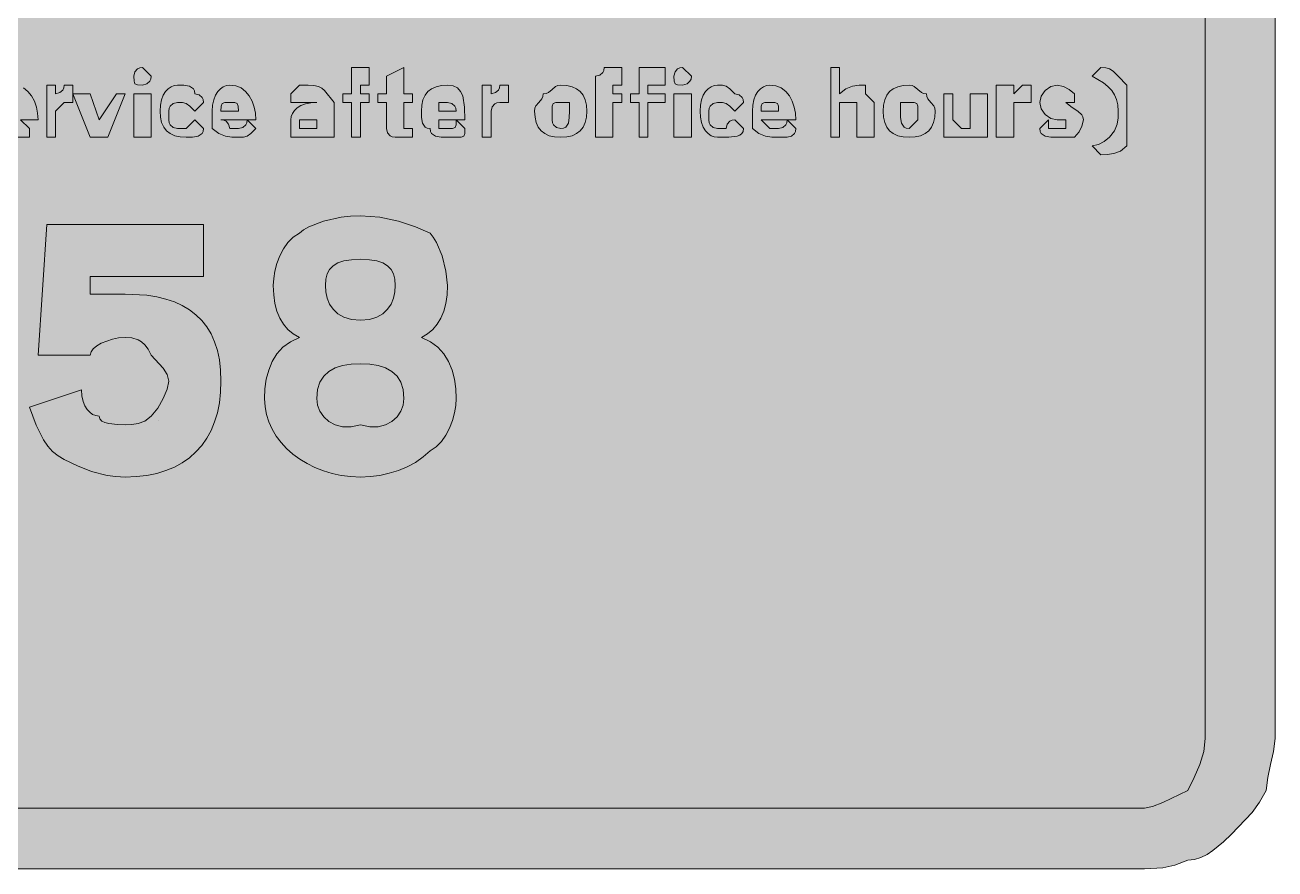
# Model space of a CAD drawing. Header units: metres. Extents: x 49 to 517, y 9 to 262.
# Drawn here: x 344.5 to 516.8, y 9.1 to 125.4 of the extents above; entities that cross this region are included whole.
import ezdxf

# ---------------------------------------------------------------- set-up
doc = ezdxf.new("R2010")
doc.units = ezdxf.units.M
for name, color, linetype, true_color in [('FILL_LIME_00FF00', 7, 'Continuous', 0x00ff00), ('FILL_WHITE_FFFFFF', 7, 'Continuous', 0xffffff), ('STROKE_LIME_00FF00', 7, 'Continuous', 0x00ff00)]:
    doc.layers.add(name, color=color, linetype=linetype, true_color=true_color)

msp = doc.modelspace()

# ---------------------------------------------------------------- hatches: boundary and pattern name
at = {"layer": 'FILL_LIME_00FF00', "true_color": 0x00ff00}
h = msp.add_hatch(color=7, dxfattribs=at)
h.dxf.hatch_style = 1
h.paths.add_polyline_path([(500.15, 262.26), (501.64, 262.08), (503.18, 261.75), (504.75, 261.27), (506.32, 260.62), (507.86, 259.79), (509.35, 258.76), (510.75, 257.52), (512.04, 256.12), (513.21, 254.61), (514.23, 253.03), (515.1, 251.37), (515.8, 249.66), (516.32, 247.9), (516.64, 246.12), (516.75, 244.32), (516.75, 27.12), (516.56, 25.32), (516.15, 23.52), (515.74, 21.72), (515.55, 19.92), (514.63, 18.31), (513.6, 16.92), (510.75, 13.92), (509.64, 12.85), (508.2, 11.67), (507.39, 11.14), (506.53, 10.71), (505.65, 10.43), (504.75, 10.32), (502.97, 9.63), (501.3, 9.27), (498.75, 9.12), (66.75, 9.12), (64.95, 9.18), (63.17, 9.36), (61.41, 9.69), (59.7, 10.17), (58.04, 10.82), (56.46, 11.65), (54.95, 12.68), (53.55, 13.92), (52.31, 15.32), (51.28, 16.83), (50.45, 18.41), (49.8, 20.07), (49.32, 21.78), (48.99, 23.54), (48.81, 25.32), (48.75, 27.12), (48.75, 244.32), (48.81, 246.12), (48.99, 247.9), (49.32, 249.66), (49.8, 251.37), (50.45, 253.03), (51.28, 254.61), (52.31, 256.12), (53.55, 257.52), (54.95, 258.76), (56.46, 259.79), (58.04, 260.62), (59.7, 261.27), (61.41, 261.75), (63.17, 262.08), (64.95, 262.26), (66.75, 262.32), (498.75, 262.32), (500.15, 262.26)])
h.paths.add_polyline_path([(64.96, 253.7), (63.22, 253.09), (61.6, 252.15), (60.15, 250.92), (58.92, 249.47), (57.97, 247.84), (57.37, 246.11), (57.21, 245.22), (57.15, 244.32), (57.15, 27.12), (57.34, 26.22), (57.75, 25.32), (58.16, 24.42), (58.35, 23.52), (58.56, 22.62), (59.1, 21.72), (60.75, 19.92), (61.86, 19.04), (63.3, 18.27), (64.97, 17.73), (66.75, 17.52), (498.75, 17.52), (499.86, 17.73), (501.3, 18.27), (504.75, 19.92), (505.63, 21.72), (506.4, 23.52), (506.94, 25.32), (507.15, 27.12), (507.15, 244.32), (507.15, 247.92), (506.44, 248.8), (505.95, 249.57), (505.46, 250.11), (505.15, 250.27), (504.75, 250.32), (502.97, 251.89), (501.3, 253.02), (499.86, 253.69), (498.75, 253.92), (66.75, 253.92), (65.85, 253.86), (64.96, 253.7)], flags=16)
h = msp.add_hatch(color=7, dxfattribs=at)
h.dxf.hatch_style = 1
h.paths.add_polyline_path([(361.9, 117.92), (361.76, 117.63), (361.35, 117.27), (360.75, 117.12), (360.06, 117.14), (359.7, 117.27), (359.57, 117.63), (359.55, 118.32), (359.7, 118.92), (360.06, 119.33), (360.35, 119.47), (360.75, 119.52), (361.95, 118.32), (361.9, 117.92)])
h = msp.add_hatch(color=7, dxfattribs=at)
h.dxf.hatch_style = 1
h.paths.add_polyline_path([(389.55, 109.92), (389.55, 114.72), (388.35, 114.72), (388.35, 115.92), (389.55, 115.92), (389.55, 118.32), (389.55, 119.52), (390.75, 119.52), (391.95, 119.52), (391.95, 117.12), (390.75, 117.12), (390.75, 115.92), (391.95, 115.92), (391.95, 114.72), (390.75, 114.72), (390.75, 109.92), (389.55, 109.92)])
h = msp.add_hatch(color=7, dxfattribs=at)
h.dxf.hatch_style = 1
h.paths.add_polyline_path([(397.95, 115.92), (397.95, 114.72), (396.75, 114.72), (396.75, 112.32), (396.75, 111.12), (397.95, 111.12), (397.95, 109.92), (396.75, 109.92), (395.55, 109.92), (395.15, 109.97), (394.86, 110.11), (394.5, 110.52), (394.35, 111.12), (394.35, 114.72), (393.15, 114.72), (393.15, 115.92), (394.35, 115.92), (394.35, 118.32), (396.75, 119.52), (396.75, 115.92), (397.95, 115.92)])
h = msp.add_hatch(color=7, dxfattribs=at)
h.dxf.hatch_style = 1
h.paths.add_polyline_path([(423.15, 109.92), (423.15, 114.72), (423.15, 115.92), (423.15, 118.32), (423.75, 118.47), (424.16, 118.83), (424.3, 119.12), (424.35, 119.52), (425.55, 119.52), (426.75, 119.52), (426.75, 117.12), (425.55, 117.12), (425.55, 115.92), (426.75, 115.92), (426.75, 114.72), (425.55, 114.72), (425.55, 109.92), (423.15, 109.92)])
h = msp.add_hatch(color=7, dxfattribs=at)
h.dxf.hatch_style = 1
h.paths.add_polyline_path([(429.15, 109.92), (429.15, 114.72), (427.95, 114.72), (427.95, 115.92), (429.15, 115.92), (429.15, 118.32), (429.15, 119.52), (431.55, 119.52), (432.75, 119.52), (432.75, 117.12), (431.55, 117.12), (430.35, 117.12), (430.35, 115.92), (432.75, 115.92), (432.75, 114.72), (430.35, 114.72), (430.35, 109.92), (429.15, 109.92)])
h = msp.add_hatch(color=7, dxfattribs=at)
h.dxf.hatch_style = 1
h.paths.add_polyline_path([(436.3, 117.92), (436.16, 117.63), (435.75, 117.27), (435.15, 117.12), (434.46, 117.14), (434.1, 117.27), (433.97, 117.63), (433.95, 118.32), (434.1, 118.92), (434.46, 119.33), (434.75, 119.47), (435.15, 119.52), (436.35, 118.32), (436.3, 117.92)])
h = msp.add_hatch(color=7, dxfattribs=at)
h.dxf.hatch_style = 1
h.paths.add_polyline_path([(457.65, 116.61), (458.55, 116.97), (459.45, 117.1), (460.35, 117.12), (460.35, 115.92), (461.55, 114.72), (461.55, 109.92), (459.15, 109.92), (459.15, 113.52), (459.15, 114.72), (457.95, 114.72), (456.75, 114.72), (456.75, 113.52), (456.75, 109.92), (455.55, 109.92), (455.55, 119.52), (456.75, 119.52), (456.75, 115.92), (457.65, 116.61)])
h = msp.add_hatch(color=7, dxfattribs=at)
h.dxf.hatch_style = 1
h.paths.add_polyline_path([(495.09, 114.37), (494.93, 115.11), (494.64, 115.78), (494.25, 116.37), (493.74, 116.91), (493.13, 117.4), (491.55, 118.32), (492.75, 119.52), (493.46, 119.5), (493.95, 119.37), (494.44, 119.01), (495.15, 118.32), (496.35, 117.12), (496.35, 113.52), (496.35, 108.72), (495.45, 108.03), (494.55, 107.67), (493.65, 107.54), (492.75, 107.52), (491.55, 108.72), (492.43, 108.91), (493.2, 109.32), (493.95, 109.92), (494.64, 110.82), (495, 111.72), (495.13, 112.62), (495.15, 113.52), (495.09, 114.37)])
h = msp.add_hatch(color=7, dxfattribs=at)
h.dxf.hatch_style = 1
h.paths.add_polyline_path([(342.75, 109.92), (342.04, 109.94), (341.55, 110.07), (341.06, 110.43), (340.35, 111.12), (339.75, 111.87), (339.34, 112.64), (339.15, 113.52), (339.21, 114.36), (339.37, 115.09), (339.66, 115.71), (340.05, 116.22), (340.56, 116.61), (341.17, 116.89), (341.91, 117.06), (342.75, 117.12), (343.59, 117.01), (344.33, 116.71), (344.94, 116.23), (345.45, 115.62), (345.84, 114.89), (346.13, 114.08), (346.29, 113.22), (346.35, 112.32), (343.95, 112.32), (345.15, 111.12), (345.15, 109.92), (342.75, 109.92)])
h.paths.add_polyline_path([(341.55, 112.32), (341.55, 111.12), (342.75, 111.12), (343.44, 111.14), (343.8, 111.27), (343.93, 111.63), (343.95, 112.32), (341.55, 112.32)], flags=16)
h.paths.add_polyline_path([(343.9, 113.92), (343.76, 114.21), (343.35, 114.57), (342.75, 114.72), (341.55, 114.72), (341.55, 113.52), (343.95, 113.52), (343.9, 113.92)], flags=16)
h = msp.add_hatch(color=7, dxfattribs=at)
h.dxf.hatch_style = 1
h.paths.add_polyline_path([(347.55, 117.12), (348.75, 117.12), (348.75, 115.92), (349.35, 116.07), (349.76, 116.43), (349.9, 116.72), (349.95, 117.12), (351.15, 117.12), (351.15, 114.72), (349.95, 114.72), (348.75, 113.52), (348.75, 109.92), (347.55, 109.92), (347.55, 117.12)])
h = msp.add_hatch(color=7, dxfattribs=at)
h.dxf.hatch_style = 1
h.paths.add_polyline_path([(366.43, 117.1), (367.2, 116.97), (367.74, 116.61), (367.9, 116.32), (367.95, 115.92), (368.55, 115.77), (368.96, 115.41), (369.1, 115.12), (369.15, 114.72), (367.95, 113.52), (367.24, 114.21), (366.75, 114.57), (366.26, 114.7), (365.55, 114.72), (364.95, 114.57), (364.54, 114.21), (364.4, 113.92), (364.35, 113.52), (364.35, 112.32), (364.4, 111.92), (364.54, 111.63), (364.95, 111.27), (365.55, 111.12), (366.75, 111.12), (367.95, 112.32), (369.15, 111.12), (369.1, 110.72), (368.94, 110.43), (368.4, 110.07), (367.63, 109.94), (366.75, 109.92), (365.91, 109.98), (365.17, 110.14), (364.56, 110.43), (364.05, 110.82), (363.66, 111.33), (363.37, 111.94), (363.21, 112.68), (363.15, 113.52), (363.2, 114.36), (363.36, 115.09), (363.59, 115.71), (363.9, 116.22), (364.26, 116.61), (364.67, 116.89), (365.1, 117.06), (365.55, 117.12), (366.43, 117.1)])
h = msp.add_hatch(color=7, dxfattribs=at)
h.dxf.hatch_style = 1
h.paths.add_polyline_path([(375.15, 110.07), (374.66, 109.94), (373.95, 109.92), (373.05, 109.94), (372.15, 110.07), (371.25, 110.43), (370.35, 111.12), (370.35, 113.52), (370.4, 114.36), (370.56, 115.09), (370.79, 115.71), (371.1, 116.22), (371.46, 116.61), (371.87, 116.89), (372.3, 117.06), (372.75, 117.12), (373.59, 117.01), (374.33, 116.71), (374.94, 116.23), (375.45, 115.62), (375.84, 114.89), (376.13, 114.08), (376.29, 113.22), (376.35, 112.32), (375.15, 112.32), (376.35, 111.12), (375.64, 110.43), (375.15, 110.07)])
h.paths.add_polyline_path([(371.55, 112.32), (371.95, 112.27), (372.24, 112.13), (372.6, 111.72), (372.75, 111.12), (373.95, 111.12), (374.55, 111.27), (374.96, 111.63), (375.1, 111.92), (375.15, 112.32), (371.55, 112.32)], flags=16)
h.paths.add_polyline_path([(373.93, 114.21), (373.8, 114.57), (373.44, 114.7), (372.75, 114.72), (372.06, 114.7), (371.7, 114.57), (371.57, 114.21), (371.55, 113.52), (373.95, 113.52), (373.93, 114.21)], flags=16)
h = msp.add_hatch(color=7, dxfattribs=at)
h.dxf.hatch_style = 1
h.paths.add_polyline_path([(381.15, 114.72), (381.15, 115.92), (382.35, 117.12), (383.55, 117.12), (384.34, 117.07), (384.96, 116.91), (385.43, 116.68), (385.8, 116.37), (387.15, 114.72), (387.15, 111.12), (387.15, 109.92), (385.95, 109.92), (384.75, 109.92), (383.55, 109.92), (381.15, 109.92), (381.15, 112.32), (381.21, 112.77), (381.38, 113.2), (381.66, 113.61), (382.05, 113.97), (382.56, 114.28), (383.17, 114.51), (383.91, 114.67), (384.75, 114.72), (383.55, 114.72), (381.15, 114.72)])
h.paths.add_polyline_path([(383.55, 111.12), (384.75, 111.12), (384.75, 112.32), (383.55, 112.32), (382.35, 112.32), (382.35, 111.12), (383.55, 111.12)], flags=16)
h = msp.add_hatch(color=7, dxfattribs=at)
h.dxf.hatch_style = 1
h.paths.add_polyline_path([(405, 110.07), (404.64, 109.94), (403.95, 109.92), (402.75, 109.92), (401.87, 109.94), (401.1, 110.07), (400.56, 110.43), (400.4, 110.72), (400.35, 111.12), (399.95, 111.17), (399.66, 111.33), (399.3, 111.87), (399.17, 112.64), (399.15, 113.52), (399.21, 114.36), (399.37, 115.09), (399.66, 115.71), (400.05, 116.22), (400.56, 116.61), (401.17, 116.89), (401.91, 117.06), (402.75, 117.12), (403.54, 117.01), (404.14, 116.71), (404.56, 116.23), (404.85, 115.62), (405.11, 114.08), (405.15, 112.32), (403.95, 112.32), (405.15, 111.12), (405.13, 110.43), (405, 110.07)])
h.paths.add_polyline_path([(401.55, 112.32), (401.55, 111.12), (402.75, 111.12), (403.44, 111.14), (403.8, 111.27), (403.93, 111.63), (403.95, 112.32), (401.55, 112.32)], flags=16)
h.paths.add_polyline_path([(403.9, 113.92), (403.76, 114.21), (403.35, 114.57), (402.75, 114.72), (401.55, 114.72), (401.55, 113.52), (403.95, 113.52), (403.9, 113.92)], flags=16)
h = msp.add_hatch(color=7, dxfattribs=at)
h.dxf.hatch_style = 1
h.paths.add_polyline_path([(407.55, 117.12), (408.75, 117.12), (408.75, 115.92), (409.35, 116.07), (409.76, 116.43), (409.9, 116.72), (409.95, 117.12), (411.15, 117.12), (411.15, 114.72), (409.95, 114.72), (409.55, 114.67), (409.26, 114.53), (408.9, 114.12), (408.75, 113.52), (408.75, 109.92), (407.55, 109.92), (407.55, 117.12)])
h = msp.add_hatch(color=7, dxfattribs=at)
h.dxf.hatch_style = 1
h.paths.add_polyline_path([(421.72, 111.94), (421.44, 111.33), (421.05, 110.82), (420.54, 110.43), (419.92, 110.14), (419.19, 109.98), (418.35, 109.92), (417.51, 109.98), (416.77, 110.14), (416.16, 110.43), (415.65, 110.82), (415.26, 111.33), (414.97, 111.94), (414.81, 112.68), (414.75, 113.52), (414.8, 113.92), (414.94, 114.23), (415.35, 114.72), (415.76, 115.21), (415.9, 115.52), (415.95, 115.92), (416.35, 115.97), (416.66, 116.11), (417.15, 116.52), (417.64, 116.93), (417.95, 117.07), (418.35, 117.12), (419.19, 117.06), (419.92, 116.89), (420.54, 116.61), (421.05, 116.22), (421.44, 115.71), (421.72, 115.09), (421.89, 114.36), (421.95, 113.52), (421.89, 112.68), (421.72, 111.94)])
h.paths.add_polyline_path([(418.35, 114.72), (417.66, 114.7), (417.3, 114.57), (417.17, 114.21), (417.15, 113.52), (417.15, 112.32), (417.2, 111.92), (417.34, 111.63), (417.75, 111.27), (418.35, 111.12), (418.75, 111.17), (419.04, 111.33), (419.4, 111.87), (419.53, 112.64), (419.55, 113.52), (419.55, 114.72), (418.35, 114.72)], flags=16)
h = msp.add_hatch(color=7, dxfattribs=at)
h.dxf.hatch_style = 1
h.paths.add_polyline_path([(440.66, 117.1), (441.15, 116.97), (441.64, 116.61), (442.35, 115.92), (442.95, 115.77), (443.36, 115.41), (443.5, 115.12), (443.55, 114.72), (442.35, 113.52), (441.64, 114.21), (441.15, 114.57), (440.66, 114.7), (439.95, 114.72), (439.35, 114.57), (438.94, 114.21), (438.8, 113.92), (438.75, 113.52), (438.75, 112.32), (438.8, 111.92), (438.94, 111.63), (439.35, 111.27), (439.95, 111.12), (441.15, 111.12), (441.3, 111.72), (441.66, 112.13), (441.95, 112.27), (442.35, 112.32), (443.55, 111.12), (443.49, 110.72), (443.32, 110.43), (443.04, 110.21), (442.65, 110.07), (441.53, 109.94), (439.95, 109.92), (439.5, 109.98), (439.07, 110.14), (438.66, 110.43), (438.3, 110.82), (437.99, 111.33), (437.76, 111.94), (437.6, 112.68), (437.55, 113.52), (437.6, 114.36), (437.76, 115.09), (437.99, 115.71), (438.3, 116.22), (438.66, 116.61), (439.07, 116.89), (439.5, 117.06), (439.95, 117.12), (440.66, 117.1)])
h = msp.add_hatch(color=7, dxfattribs=at)
h.dxf.hatch_style = 1
h.paths.add_polyline_path([(450.56, 110.43), (450.15, 110.07), (449.55, 109.92), (448.35, 109.92), (447.45, 109.94), (446.55, 110.07), (445.65, 110.43), (444.75, 111.12), (444.75, 113.52), (444.8, 114.36), (444.96, 115.09), (445.19, 115.71), (445.5, 116.22), (445.86, 116.61), (446.27, 116.89), (446.7, 117.06), (447.15, 117.12), (447.99, 117.01), (448.72, 116.71), (449.34, 116.23), (449.85, 115.62), (450.24, 114.89), (450.52, 114.08), (450.69, 113.22), (450.75, 112.32), (449.55, 112.32), (450.75, 111.12), (450.7, 110.72), (450.56, 110.43)])
h.paths.add_polyline_path([(445.95, 112.32), (447.15, 111.12), (448.35, 111.12), (448.95, 111.27), (449.36, 111.63), (449.5, 111.92), (449.55, 112.32), (445.95, 112.32)], flags=16)
h.paths.add_polyline_path([(448.33, 114.21), (448.2, 114.57), (447.84, 114.7), (447.15, 114.72), (446.46, 114.7), (446.1, 114.57), (445.97, 114.21), (445.95, 113.52), (448.35, 113.52), (448.33, 114.21)], flags=16)
h = msp.add_hatch(color=7, dxfattribs=at)
h.dxf.hatch_style = 1
h.paths.add_polyline_path([(469.72, 111.94), (469.44, 111.33), (469.05, 110.82), (468.54, 110.43), (467.93, 110.14), (467.19, 109.98), (466.35, 109.92), (465.51, 109.98), (464.78, 110.14), (464.16, 110.43), (463.65, 110.82), (463.26, 111.33), (462.98, 111.94), (462.81, 112.68), (462.75, 113.52), (462.81, 114.36), (462.98, 115.09), (463.26, 115.71), (463.65, 116.22), (464.16, 116.61), (464.78, 116.89), (465.51, 117.06), (466.35, 117.12), (466.75, 117.07), (467.06, 116.93), (467.55, 116.52), (468.04, 116.11), (468.35, 115.97), (468.75, 115.92), (468.8, 115.52), (468.94, 115.21), (469.35, 114.72), (469.76, 114.23), (469.9, 113.92), (469.95, 113.52), (469.89, 112.68), (469.72, 111.94)])
h.paths.add_polyline_path([(467.4, 114.57), (467.04, 114.7), (466.35, 114.72), (465.15, 114.72), (465.15, 113.52), (465.17, 112.64), (465.3, 111.87), (465.66, 111.33), (465.95, 111.17), (466.35, 111.12), (467.55, 112.32), (467.55, 113.52), (467.53, 114.21), (467.4, 114.57)], flags=16)
h = msp.add_hatch(color=7, dxfattribs=at)
h.dxf.hatch_style = 1
h.paths.add_polyline_path([(478.35, 117.12), (480.75, 117.12), (480.75, 115.92), (481.95, 117.12), (483.15, 117.12), (483.15, 114.72), (480.75, 114.72), (480.75, 113.52), (480.75, 109.92), (478.35, 109.92), (478.35, 117.12)])
h = msp.add_hatch(color=7, dxfattribs=at)
h.dxf.hatch_style = 1
h.paths.add_polyline_path([(489.6, 113.52), (490.14, 113.03), (490.3, 112.72), (490.35, 112.32), (490.16, 111.44), (489.75, 110.67), (489.15, 109.92), (486.75, 109.92), (485.87, 109.94), (485.1, 110.07), (484.56, 110.43), (484.4, 110.72), (484.35, 111.12), (485.55, 112.32), (485.55, 111.12), (486.75, 111.12), (487.95, 111.12), (487.95, 112.32), (486.75, 112.32), (485.87, 112.53), (485.1, 113.07), (484.56, 113.84), (484.35, 114.72), (484.56, 115.6), (485.1, 116.37), (485.87, 116.91), (486.75, 117.12), (487.63, 116.93), (488.4, 116.52), (489.15, 115.92), (489.15, 114.72), (487.95, 114.72), (488.83, 114.01), (489.6, 113.52)])
h = msp.add_hatch(color=7, dxfattribs=at)
h.dxf.hatch_style = 1
h.paths.add_polyline_path([(351.15, 115.92), (353.55, 115.92), (354.75, 112.32), (357.15, 115.92), (358.35, 115.92), (355.95, 109.92), (354.75, 109.92), (353.55, 109.92), (351.15, 115.92)])
h = msp.add_hatch(color=7, dxfattribs=at)
h.dxf.hatch_style = 1
h.paths.add_polyline_path([(359.55, 109.92), (359.55, 115.92), (361.95, 115.92), (361.95, 109.92), (359.55, 109.92)])
h = msp.add_hatch(color=7, dxfattribs=at)
h.dxf.hatch_style = 1
h.paths.add_polyline_path([(433.95, 109.92), (433.95, 115.92), (436.35, 115.92), (436.35, 109.92), (433.95, 109.92)])
h = msp.add_hatch(color=7, dxfattribs=at)
h.dxf.hatch_style = 1
h.paths.add_polyline_path([(477.15, 115.92), (477.15, 109.92), (474.75, 109.92), (473.55, 109.92), (471.15, 109.92), (471.15, 111.12), (471.15, 115.92), (472.35, 115.92), (472.35, 112.32), (473.55, 111.12), (474.75, 111.12), (474.75, 112.32), (474.75, 115.92), (477.15, 115.92)])
h = msp.add_hatch(color=7, dxfattribs=at)
h.dxf.hatch_style = 1
h.paths.add_polyline_path([(386.86, 63.6), (385.65, 63.96), (384.5, 64.42), (383.41, 64.96), (382.39, 65.57), (381.45, 66.27), (380.59, 67.04), (379.83, 67.87), (379.16, 68.76), (378.6, 69.7), (378.15, 70.7), (377.82, 71.73), (377.62, 72.81), (377.55, 73.92), (377.61, 75.27), (377.79, 76.58), (378.12, 77.84), (378.6, 79.02), (379.25, 80.08), (380.08, 81.01), (381.11, 81.76), (382.35, 82.32), (381.51, 82.83), (380.78, 83.44), (380.16, 84.18), (379.65, 85.02), (379.26, 85.98), (378.98, 87.04), (378.81, 88.23), (378.75, 89.52), (378.81, 90.47), (378.98, 91.49), (379.26, 92.54), (379.65, 93.57), (380.16, 94.55), (380.78, 95.43), (381.51, 96.16), (382.35, 96.72), (382.91, 97.17), (383.66, 97.6), (385.65, 98.37), (388.09, 98.91), (389.4, 99.07), (390.75, 99.12), (393.43, 98.91), (396, 98.37), (398.34, 97.6), (400.35, 96.72), (400.8, 96.16), (401.23, 95.43), (402, 93.57), (402.54, 91.49), (402.75, 89.52), (402.69, 88.23), (402.53, 87.04), (402.24, 85.98), (401.85, 85.02), (401.34, 84.18), (400.72, 83.44), (399.99, 82.83), (399.15, 82.32), (400.39, 81.76), (401.42, 81.01), (402.25, 80.08), (402.9, 79.02), (403.38, 77.84), (403.71, 76.58), (403.89, 75.27), (403.95, 73.92), (403.89, 72.97), (403.72, 71.95), (403.44, 70.9), (403.05, 69.87), (402.54, 68.89), (401.92, 68.01), (401.19, 67.28), (400.35, 66.72), (399.4, 65.88), (398.34, 65.14), (397.21, 64.53), (396, 64.02), (394.74, 63.63), (393.43, 63.34), (392.1, 63.18), (390.75, 63.12), (389.42, 63.18), (388.12, 63.34), (386.86, 63.6)])
h.paths.add_polyline_path([(387.27, 78.15), (386.4, 77.67), (385.7, 77.02), (385.18, 76.19), (384.86, 75.16), (384.75, 73.92), (384.86, 73.03), (385.18, 72.18), (385.7, 71.41), (386.4, 70.77), (387.27, 70.3), (388.29, 70.04), (389.46, 70.03), (390.75, 70.32), (392.04, 70.03), (393.21, 70.04), (394.23, 70.3), (395.1, 70.77), (395.8, 71.41), (396.32, 72.18), (396.64, 73.03), (396.75, 73.92), (396.64, 75.16), (396.32, 76.19), (395.8, 77.02), (395.1, 77.67), (394.23, 78.15), (393.21, 78.48), (392.04, 78.66), (390.75, 78.72), (389.46, 78.66), (388.29, 78.48), (387.27, 78.15)], flags=16)
h.paths.add_polyline_path([(395.31, 91.09), (394.98, 91.71), (394.5, 92.22), (393.85, 92.61), (393.02, 92.89), (391.99, 93.06), (390.75, 93.12), (389.51, 93.06), (388.48, 92.89), (387.65, 92.61), (387, 92.22), (386.52, 91.71), (386.19, 91.09), (386.01, 90.36), (385.95, 89.52), (386.01, 88.62), (386.19, 87.76), (386.52, 86.95), (387, 86.22), (387.65, 85.61), (388.48, 85.13), (389.51, 84.83), (390.75, 84.72), (391.99, 84.83), (393.02, 85.13), (393.85, 85.61), (394.5, 86.22), (394.98, 86.95), (395.31, 87.76), (395.49, 88.62), (395.55, 89.52), (395.49, 90.36), (395.31, 91.09)], flags=16)
h = msp.add_hatch(color=7, dxfattribs=at)
h.dxf.hatch_style = 1
h.paths.add_polyline_path([(358.35, 88.32), (361.33, 88.15), (362.69, 87.93), (363.96, 87.63), (365.13, 87.23), (366.22, 86.74), (367.21, 86.15), (368.1, 85.47), (368.89, 84.69), (369.59, 83.81), (370.18, 82.83), (370.67, 81.74), (371.05, 80.55), (371.33, 79.25), (371.49, 77.84), (371.55, 76.32), (371.49, 74.79), (371.33, 73.34), (371.05, 71.98), (370.67, 70.71), (370.18, 69.54), (369.59, 68.45), (368.89, 67.46), (368.1, 66.57), (367.21, 65.78), (366.22, 65.08), (365.13, 64.49), (363.96, 64), (362.69, 63.62), (361.33, 63.34), (359.88, 63.18), (358.35, 63.12), (357.05, 63.17), (355.86, 63.33), (353.7, 63.87), (351.77, 64.64), (349.95, 65.52), (349.1, 66.03), (348.36, 66.64), (347.69, 67.38), (347.1, 68.22), (346.07, 70.24), (345.15, 72.72), (352.35, 75.12), (352.4, 74.28), (352.56, 73.54), (352.79, 72.93), (353.1, 72.42), (353.46, 72.03), (353.87, 71.74), (354.3, 71.58), (354.75, 71.52), (354.86, 71.12), (355.14, 70.83), (355.57, 70.61), (356.1, 70.47), (357.28, 70.34), (358.35, 70.32), (359.25, 70.34), (360.15, 70.47), (361.05, 70.83), (361.95, 71.52), (362.83, 72.61), (363.6, 73.92), (364.14, 75.23), (364.35, 76.32), (364.14, 77.22), (363.6, 78.12), (361.95, 79.92), (361.5, 80.71), (361.05, 81.31), (360.6, 81.73), (360.15, 82.02), (359.25, 82.28), (358.35, 82.32), (357.45, 82.27), (356.59, 82.11), (355.05, 81.57), (354.44, 81.21), (353.96, 80.8), (353.66, 80.37), (353.55, 79.92), (346.35, 79.92), (347.55, 97.92), (369.15, 97.92), (369.15, 90.72), (353.55, 90.72), (353.55, 88.32), (355.95, 88.32), (358.35, 88.32)])
at = {"layer": 'FILL_WHITE_FFFFFF', "true_color": 0xffffff}
h = msp.add_hatch(color=7, dxfattribs=at)
h.dxf.hatch_style = 1
h.paths.add_polyline_path([(498.75, 253.92), (499.86, 253.69), (501.3, 253.02), (502.97, 251.89), (504.75, 250.32), (505.63, 249.21), (506.4, 247.77), (506.94, 246.1), (507.15, 244.32), (507.15, 27.12), (506.94, 25.32), (506.4, 23.52), (505.63, 21.72), (504.75, 19.92), (501.3, 18.27), (499.86, 17.73), (498.75, 17.52), (66.75, 17.52), (65.85, 17.54), (64.95, 17.67), (64.05, 18.03), (63.15, 18.72), (62.27, 18.91), (61.5, 19.32), (60.75, 19.92), (59.1, 21.72), (58.56, 22.62), (58.35, 23.52), (58.16, 24.42), (57.75, 25.32), (57.34, 26.22), (57.15, 27.12), (57.15, 244.32), (57.21, 245.22), (57.37, 246.11), (57.97, 247.84), (58.92, 249.47), (60.15, 250.92), (61.6, 252.15), (63.22, 253.09), (64.96, 253.7), (65.85, 253.86), (66.75, 253.92), (498.75, 253.92)])

# ---------------------------------------------------------------- linework, layer by layer
at = {"layer": 'FILL_LIME_00FF00', "lineweight": 0, "true_color": 0x00ff00}
for points in [[(66.75, 17.52), (498.75, 17.52), (499.86, 17.73), (501.3, 18.27), (504.75, 19.92), (505.63, 21.72), (506.4, 23.52), (506.94, 25.32), (507.15, 27.12), (507.15, 244.32), (507.15, 247.92), (506.44, 248.8), (505.95, 249.57), (505.46, 250.11), (505.15, 250.27), (504.75, 250.32), (502.97, 251.89), (501.3, 253.02), (499.86, 253.69), (498.75, 253.92), (66.75, 253.92)], [(516.75, 244.32), (516.75, 27.12), (516.56, 25.32), (516.15, 23.52), (515.74, 21.72), (515.55, 19.92), (514.63, 18.31), (513.6, 16.92), (510.75, 13.92), (509.64, 12.85), (508.2, 11.67), (507.39, 11.14), (506.53, 10.71), (505.65, 10.43), (504.75, 10.32), (502.97, 9.63), (501.3, 9.27), (498.75, 9.12), (66.75, 9.12)], [(344.33, 116.71), (344.94, 116.23), (345.45, 115.62), (345.84, 114.89), (346.13, 114.08), (346.29, 113.22), (346.35, 112.32), (343.95, 112.32), (345.15, 111.12), (345.15, 109.92), (342.75, 109.92)]]:
    msp.add_lwpolyline(points, dxfattribs=at)
for points in [[(361.9, 117.92), (361.76, 117.63), (361.35, 117.27), (360.75, 117.12), (360.06, 117.14), (359.7, 117.27), (359.57, 117.63), (359.55, 118.32), (359.7, 118.92), (360.06, 119.33), (360.35, 119.47), (360.75, 119.52), (361.95, 118.32)], [(389.55, 109.92), (389.55, 114.72), (388.35, 114.72), (388.35, 115.92), (389.55, 115.92), (389.55, 118.32), (389.55, 119.52), (390.75, 119.52), (391.95, 119.52), (391.95, 117.12), (390.75, 117.12), (390.75, 115.92), (391.95, 115.92), (391.95, 114.72), (390.75, 114.72), (390.75, 109.92)], [(397.95, 115.92), (397.95, 114.72), (396.75, 114.72), (396.75, 112.32), (396.75, 111.12), (397.95, 111.12), (397.95, 109.92), (396.75, 109.92), (395.55, 109.92), (395.15, 109.97), (394.86, 110.11), (394.5, 110.52), (394.35, 111.12), (394.35, 114.72), (393.15, 114.72), (393.15, 115.92), (394.35, 115.92), (394.35, 118.32), (396.75, 119.52), (396.75, 115.92)], [(423.15, 109.92), (423.15, 114.72), (423.15, 115.92), (423.15, 118.32), (423.75, 118.47), (424.16, 118.83), (424.3, 119.12), (424.35, 119.52), (425.55, 119.52), (426.75, 119.52), (426.75, 117.12), (425.55, 117.12), (425.55, 115.92), (426.75, 115.92), (426.75, 114.72), (425.55, 114.72), (425.55, 109.92)], [(429.15, 109.92), (429.15, 114.72), (427.95, 114.72), (427.95, 115.92), (429.15, 115.92), (429.15, 118.32), (429.15, 119.52), (431.55, 119.52), (432.75, 119.52), (432.75, 117.12), (431.55, 117.12), (430.35, 117.12), (430.35, 115.92), (432.75, 115.92), (432.75, 114.72), (430.35, 114.72), (430.35, 109.92)], [(436.3, 117.92), (436.16, 117.63), (435.75, 117.27), (435.15, 117.12), (434.46, 117.14), (434.1, 117.27), (433.97, 117.63), (433.95, 118.32), (434.1, 118.92), (434.46, 119.33), (434.75, 119.47), (435.15, 119.52), (436.35, 118.32)], [(457.65, 116.61), (458.55, 116.97), (459.45, 117.1), (460.35, 117.12), (460.35, 115.92), (461.55, 114.72), (461.55, 109.92), (459.15, 109.92), (459.15, 113.52), (459.15, 114.72), (457.95, 114.72), (456.75, 114.72), (456.75, 113.52), (456.75, 109.92), (455.55, 109.92), (455.55, 119.52), (456.75, 119.52), (456.75, 115.92)], [(495.09, 114.37), (494.93, 115.11), (494.64, 115.78), (494.25, 116.37), (493.74, 116.91), (493.13, 117.4), (491.55, 118.32), (492.75, 119.52), (493.46, 119.5), (493.95, 119.37), (494.44, 119.01), (495.15, 118.32), (496.35, 117.12), (496.35, 113.52), (496.35, 108.72), (495.45, 108.03), (494.55, 107.67), (493.65, 107.54), (492.75, 107.52), (491.55, 108.72), (492.43, 108.91), (493.2, 109.32), (493.95, 109.92), (494.64, 110.82), (495, 111.72), (495.13, 112.62), (495.15, 113.52)], [(347.55, 117.12), (348.75, 117.12), (348.75, 115.92), (349.35, 116.07), (349.76, 116.43), (349.9, 116.72), (349.95, 117.12), (351.15, 117.12), (351.15, 114.72), (349.95, 114.72), (348.75, 113.52), (348.75, 109.92), (347.55, 109.92)], [(366.43, 117.1), (367.2, 116.97), (367.74, 116.61), (367.9, 116.32), (367.95, 115.92), (368.55, 115.77), (368.96, 115.41), (369.1, 115.12), (369.15, 114.72), (367.95, 113.52), (367.24, 114.21), (366.75, 114.57), (366.26, 114.7), (365.55, 114.72), (364.95, 114.57), (364.54, 114.21), (364.4, 113.92), (364.35, 113.52), (364.35, 112.32), (364.4, 111.92), (364.54, 111.63), (364.95, 111.27), (365.55, 111.12), (366.75, 111.12), (367.95, 112.32), (369.15, 111.12), (369.1, 110.72), (368.94, 110.43), (368.4, 110.07), (367.63, 109.94), (366.75, 109.92), (365.91, 109.98), (365.17, 110.14), (364.56, 110.43), (364.05, 110.82), (363.66, 111.33), (363.37, 111.94), (363.21, 112.68), (363.15, 113.52), (363.2, 114.36), (363.36, 115.09), (363.59, 115.71), (363.9, 116.22), (364.26, 116.61), (364.67, 116.89), (365.1, 117.06), (365.55, 117.12)], [(375.15, 110.07), (374.66, 109.94), (373.95, 109.92), (373.05, 109.94), (372.15, 110.07), (371.25, 110.43), (370.35, 111.12), (370.35, 113.52), (370.4, 114.36), (370.56, 115.09), (370.79, 115.71), (371.1, 116.22), (371.46, 116.61), (371.87, 116.89), (372.3, 117.06), (372.75, 117.12), (373.59, 117.01), (374.33, 116.71), (374.94, 116.23), (375.45, 115.62), (375.84, 114.89), (376.13, 114.08), (376.29, 113.22), (376.35, 112.32), (375.15, 112.32), (376.35, 111.12), (375.64, 110.43)], [(381.15, 114.72), (381.15, 115.92), (382.35, 117.12), (383.55, 117.12), (384.34, 117.07), (384.96, 116.91), (385.43, 116.68), (385.8, 116.37), (387.15, 114.72), (387.15, 111.12), (387.15, 109.92), (385.95, 109.92), (384.75, 109.92), (383.55, 109.92), (381.15, 109.92), (381.15, 112.32), (381.21, 112.77), (381.38, 113.2), (381.66, 113.61), (382.05, 113.97), (382.56, 114.28), (383.17, 114.51), (383.91, 114.67), (384.75, 114.72), (383.55, 114.72)], [(405, 110.07), (404.64, 109.94), (403.95, 109.92), (402.75, 109.92), (401.87, 109.94), (401.1, 110.07), (400.56, 110.43), (400.4, 110.72), (400.35, 111.12), (399.95, 111.17), (399.66, 111.33), (399.3, 111.87), (399.17, 112.64), (399.15, 113.52), (399.21, 114.36), (399.37, 115.09), (399.66, 115.71), (400.05, 116.22), (400.56, 116.61), (401.17, 116.89), (401.91, 117.06), (402.75, 117.12), (403.54, 117.01), (404.14, 116.71), (404.56, 116.23), (404.85, 115.62), (405.11, 114.08), (405.15, 112.32), (403.95, 112.32), (405.15, 111.12), (405.13, 110.43)], [(407.55, 117.12), (408.75, 117.12), (408.75, 115.92), (409.35, 116.07), (409.76, 116.43), (409.9, 116.72), (409.95, 117.12), (411.15, 117.12), (411.15, 114.72), (409.95, 114.72), (409.55, 114.67), (409.26, 114.53), (408.9, 114.12), (408.75, 113.52), (408.75, 109.92), (407.55, 109.92)], [(421.72, 111.94), (421.44, 111.33), (421.05, 110.82), (420.54, 110.43), (419.92, 110.14), (419.19, 109.98), (418.35, 109.92), (417.51, 109.98), (416.77, 110.14), (416.16, 110.43), (415.65, 110.82), (415.26, 111.33), (414.97, 111.94), (414.81, 112.68), (414.75, 113.52), (414.8, 113.92), (414.94, 114.23), (415.35, 114.72), (415.76, 115.21), (415.9, 115.52), (415.95, 115.92), (416.35, 115.97), (416.66, 116.11), (417.15, 116.52), (417.64, 116.93), (417.95, 117.07), (418.35, 117.12), (419.19, 117.06), (419.92, 116.89), (420.54, 116.61), (421.05, 116.22), (421.44, 115.71), (421.72, 115.09), (421.89, 114.36), (421.95, 113.52), (421.89, 112.68)], [(440.66, 117.1), (441.15, 116.97), (441.64, 116.61), (442.35, 115.92), (442.95, 115.77), (443.36, 115.41), (443.5, 115.12), (443.55, 114.72), (442.35, 113.52), (441.64, 114.21), (441.15, 114.57), (440.66, 114.7), (439.95, 114.72), (439.35, 114.57), (438.94, 114.21), (438.8, 113.92), (438.75, 113.52), (438.75, 112.32), (438.8, 111.92), (438.94, 111.63), (439.35, 111.27), (439.95, 111.12), (441.15, 111.12), (441.3, 111.72), (441.66, 112.13), (441.95, 112.27), (442.35, 112.32), (443.55, 111.12), (443.49, 110.72), (443.32, 110.43), (443.04, 110.21), (442.65, 110.07), (441.53, 109.94), (439.95, 109.92), (439.5, 109.98), (439.07, 110.14), (438.66, 110.43), (438.3, 110.82), (437.99, 111.33), (437.76, 111.94), (437.6, 112.68), (437.55, 113.52), (437.6, 114.36), (437.76, 115.09), (437.99, 115.71), (438.3, 116.22), (438.66, 116.61), (439.07, 116.89), (439.5, 117.06), (439.95, 117.12)], [(450.56, 110.43), (450.15, 110.07), (449.55, 109.92), (448.35, 109.92), (447.45, 109.94), (446.55, 110.07), (445.65, 110.43), (444.75, 111.12), (444.75, 113.52), (444.8, 114.36), (444.96, 115.09), (445.19, 115.71), (445.5, 116.22), (445.86, 116.61), (446.27, 116.89), (446.7, 117.06), (447.15, 117.12), (447.99, 117.01), (448.72, 116.71), (449.34, 116.23), (449.85, 115.62), (450.24, 114.89), (450.52, 114.08), (450.69, 113.22), (450.75, 112.32), (449.55, 112.32), (450.75, 111.12), (450.7, 110.72)], [(469.72, 111.94), (469.44, 111.33), (469.05, 110.82), (468.54, 110.43), (467.93, 110.14), (467.19, 109.98), (466.35, 109.92), (465.51, 109.98), (464.78, 110.14), (464.16, 110.43), (463.65, 110.82), (463.26, 111.33), (462.98, 111.94), (462.81, 112.68), (462.75, 113.52), (462.81, 114.36), (462.98, 115.09), (463.26, 115.71), (463.65, 116.22), (464.16, 116.61), (464.78, 116.89), (465.51, 117.06), (466.35, 117.12), (466.75, 117.07), (467.06, 116.93), (467.55, 116.52), (468.04, 116.11), (468.35, 115.97), (468.75, 115.92), (468.8, 115.52), (468.94, 115.21), (469.35, 114.72), (469.76, 114.23), (469.9, 113.92), (469.95, 113.52), (469.89, 112.68)], [(478.35, 117.12), (480.75, 117.12), (480.75, 115.92), (481.95, 117.12), (483.15, 117.12), (483.15, 114.72), (480.75, 114.72), (480.75, 113.52), (480.75, 109.92), (478.35, 109.92)], [(489.6, 113.52), (490.14, 113.03), (490.3, 112.72), (490.35, 112.32), (490.16, 111.44), (489.75, 110.67), (489.15, 109.92), (486.75, 109.92), (485.87, 109.94), (485.1, 110.07), (484.56, 110.43), (484.4, 110.72), (484.35, 111.12), (485.55, 112.32), (485.55, 111.12), (486.75, 111.12), (487.95, 111.12), (487.95, 112.32), (486.75, 112.32), (485.87, 112.53), (485.1, 113.07), (484.56, 113.84), (484.35, 114.72), (484.56, 115.6), (485.1, 116.37), (485.87, 116.91), (486.75, 117.12), (487.63, 116.93), (488.4, 116.52), (489.15, 115.92), (489.15, 114.72), (487.95, 114.72), (488.83, 114.01)], [(351.15, 115.92), (353.55, 115.92), (354.75, 112.32), (357.15, 115.92), (358.35, 115.92), (355.95, 109.92), (354.75, 109.92), (353.55, 109.92)], [(359.55, 109.92), (359.55, 115.92), (361.95, 115.92), (361.95, 109.92)], [(433.95, 109.92), (433.95, 115.92), (436.35, 115.92), (436.35, 109.92)], [(477.15, 115.92), (477.15, 109.92), (474.75, 109.92), (473.55, 109.92), (471.15, 109.92), (471.15, 111.12), (471.15, 115.92), (472.35, 115.92), (472.35, 112.32), (473.55, 111.12), (474.75, 111.12), (474.75, 112.32), (474.75, 115.92)], [(373.93, 114.21), (373.8, 114.57), (373.44, 114.7), (372.75, 114.72), (372.06, 114.7), (371.7, 114.57), (371.57, 114.21), (371.55, 113.52), (373.95, 113.52)], [(403.9, 113.92), (403.76, 114.21), (403.35, 114.57), (402.75, 114.72), (401.55, 114.72), (401.55, 113.52), (403.95, 113.52)], [(418.35, 114.72), (417.66, 114.7), (417.3, 114.57), (417.17, 114.21), (417.15, 113.52), (417.15, 112.32), (417.2, 111.92), (417.34, 111.63), (417.75, 111.27), (418.35, 111.12), (418.75, 111.17), (419.04, 111.33), (419.4, 111.87), (419.53, 112.64), (419.55, 113.52), (419.55, 114.72)], [(448.33, 114.21), (448.2, 114.57), (447.84, 114.7), (447.15, 114.72), (446.46, 114.7), (446.1, 114.57), (445.97, 114.21), (445.95, 113.52), (448.35, 113.52)], [(467.4, 114.57), (467.04, 114.7), (466.35, 114.72), (465.15, 114.72), (465.15, 113.52), (465.17, 112.64), (465.3, 111.87), (465.66, 111.33), (465.95, 111.17), (466.35, 111.12), (467.55, 112.32), (467.55, 113.52), (467.53, 114.21)], [(371.55, 112.32), (371.95, 112.27), (372.24, 112.13), (372.6, 111.72), (372.75, 111.12), (373.95, 111.12), (374.55, 111.27), (374.96, 111.63), (375.1, 111.92), (375.15, 112.32)], [(383.55, 111.12), (384.75, 111.12), (384.75, 112.32), (383.55, 112.32), (382.35, 112.32), (382.35, 111.12)], [(401.55, 112.32), (401.55, 111.12), (402.75, 111.12), (403.44, 111.14), (403.8, 111.27), (403.93, 111.63), (403.95, 112.32)], [(445.95, 112.32), (447.15, 111.12), (448.35, 111.12), (448.95, 111.27), (449.36, 111.63), (449.5, 111.92), (449.55, 112.32)], [(386.86, 63.6), (385.65, 63.96), (384.5, 64.42), (383.41, 64.96), (382.39, 65.57), (381.45, 66.27), (380.59, 67.04), (379.83, 67.87), (379.16, 68.76), (378.6, 69.7), (378.15, 70.7), (377.82, 71.73), (377.62, 72.81), (377.55, 73.92), (377.61, 75.27), (377.79, 76.58), (378.12, 77.84), (378.6, 79.02), (379.25, 80.08), (380.08, 81.01), (381.11, 81.76), (382.35, 82.32), (381.51, 82.83), (380.78, 83.44), (380.16, 84.18), (379.65, 85.02), (379.26, 85.98), (378.98, 87.04), (378.81, 88.23), (378.75, 89.52), (378.81, 90.47), (378.98, 91.49), (379.26, 92.54), (379.65, 93.57), (380.16, 94.55), (380.78, 95.43), (381.51, 96.16), (382.35, 96.72), (382.91, 97.17), (383.66, 97.6), (385.65, 98.37), (388.09, 98.91), (389.4, 99.07), (390.75, 99.12), (393.43, 98.91), (396, 98.37), (398.34, 97.6), (400.35, 96.72), (400.8, 96.16), (401.23, 95.43), (402, 93.57), (402.54, 91.49), (402.75, 89.52), (402.69, 88.23), (402.53, 87.04), (402.24, 85.98), (401.85, 85.02), (401.34, 84.18), (400.72, 83.44), (399.99, 82.83), (399.15, 82.32), (400.39, 81.76), (401.42, 81.01), (402.25, 80.08), (402.9, 79.02), (403.38, 77.84), (403.71, 76.58), (403.89, 75.27), (403.95, 73.92), (403.89, 72.97), (403.72, 71.95), (403.44, 70.9), (403.05, 69.87), (402.54, 68.89), (401.92, 68.01), (401.19, 67.28), (400.35, 66.72), (399.4, 65.88), (398.34, 65.14), (397.21, 64.53), (396, 64.02), (394.74, 63.63), (393.43, 63.34), (392.1, 63.18), (390.75, 63.12), (389.42, 63.18), (388.12, 63.34)], [(358.35, 88.32), (361.33, 88.15), (362.69, 87.93), (363.96, 87.63), (365.13, 87.23), (366.22, 86.74), (367.21, 86.15), (368.1, 85.47), (368.89, 84.69), (369.59, 83.81), (370.18, 82.83), (370.67, 81.74), (371.05, 80.55), (371.33, 79.25), (371.49, 77.84), (371.55, 76.32), (371.49, 74.79), (371.33, 73.34), (371.05, 71.98), (370.67, 70.71), (370.18, 69.54), (369.59, 68.45), (368.89, 67.46), (368.1, 66.57), (367.21, 65.78), (366.22, 65.08), (365.13, 64.49), (363.96, 64), (362.69, 63.62), (361.33, 63.34), (359.88, 63.18), (358.35, 63.12), (357.05, 63.17), (355.86, 63.33), (353.7, 63.87), (351.77, 64.64), (349.95, 65.52), (349.1, 66.03), (348.36, 66.64), (347.69, 67.38), (347.1, 68.22), (346.07, 70.24), (345.15, 72.72), (352.35, 75.12), (352.4, 74.28), (352.56, 73.54), (352.79, 72.93), (353.1, 72.42), (353.46, 72.03), (353.87, 71.74), (354.3, 71.58), (354.75, 71.52), (354.86, 71.12), (355.14, 70.83), (355.57, 70.61), (356.1, 70.47), (357.28, 70.34), (358.35, 70.32), (359.25, 70.34), (360.15, 70.47), (361.05, 70.83), (361.95, 71.52), (362.83, 72.61), (363.6, 73.92), (364.14, 75.23), (364.35, 76.32), (364.14, 77.22), (363.6, 78.12), (361.95, 79.92), (361.5, 80.71), (361.05, 81.31), (360.6, 81.73), (360.15, 82.02), (359.25, 82.28), (358.35, 82.32), (357.45, 82.27), (356.59, 82.11), (355.05, 81.57), (354.44, 81.21), (353.96, 80.8), (353.66, 80.37), (353.55, 79.92), (346.35, 79.92), (347.55, 97.92), (369.15, 97.92), (369.15, 90.72), (353.55, 90.72), (353.55, 88.32), (355.95, 88.32)], [(395.31, 91.09), (394.98, 91.71), (394.5, 92.22), (393.85, 92.61), (393.02, 92.89), (391.99, 93.06), (390.75, 93.12), (389.51, 93.06), (388.48, 92.89), (387.65, 92.61), (387, 92.22), (386.52, 91.71), (386.19, 91.09), (386.01, 90.36), (385.95, 89.52), (386.01, 88.62), (386.19, 87.76), (386.52, 86.95), (387, 86.22), (387.65, 85.61), (388.48, 85.13), (389.51, 84.83), (390.75, 84.72), (391.99, 84.83), (393.02, 85.13), (393.85, 85.61), (394.5, 86.22), (394.98, 86.95), (395.31, 87.76), (395.49, 88.62), (395.55, 89.52), (395.49, 90.36)], [(387.27, 78.15), (386.4, 77.67), (385.7, 77.02), (385.18, 76.19), (384.86, 75.16), (384.75, 73.92), (384.86, 73.03), (385.18, 72.18), (385.7, 71.41), (386.4, 70.77), (387.27, 70.3), (388.29, 70.04), (389.46, 70.03), (390.75, 70.32), (392.04, 70.03), (393.21, 70.04), (394.23, 70.3), (395.1, 70.77), (395.8, 71.41), (396.32, 72.18), (396.64, 73.03), (396.75, 73.92), (396.64, 75.16), (396.32, 76.19), (395.8, 77.02), (395.1, 77.67), (394.23, 78.15), (393.21, 78.48), (392.04, 78.66), (390.75, 78.72), (389.46, 78.66), (388.29, 78.48)]]:
    msp.add_lwpolyline(points, close=True, dxfattribs=at)
at = {"layer": 'FILL_WHITE_FFFFFF', "lineweight": 0, "true_color": 0xffffff}
msp.add_lwpolyline([(66.75, 253.92), (498.75, 253.92), (499.86, 253.69), (501.3, 253.02), (502.97, 251.89), (504.75, 250.32), (505.63, 249.21), (506.4, 247.77), (506.94, 246.1), (507.15, 244.32), (507.15, 27.12), (506.94, 25.32), (506.4, 23.52), (505.63, 21.72), (504.75, 19.92), (501.3, 18.27), (499.86, 17.73), (498.75, 17.52), (66.75, 17.52)], dxfattribs=at)
at = {"layer": 'STROKE_LIME_00FF00', "lineweight": 0, "true_color": 0x00ff00}
msp.add_lwpolyline([(362.95, 70.96), (362.95, 70.96)], dxfattribs=at)

doc.saveas('drawing.dxf')
